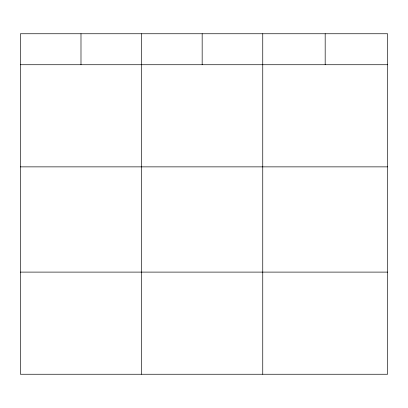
<?xml version="1.0" encoding="UTF-8"?>
<svg xmlns="http://www.w3.org/2000/svg" width="408" height="408" viewBox="0 0 408 408"><rect width="100%" height="100%" fill="white"/><g stroke="black" fill="none" stroke-linecap="round" stroke-linejoin="round"><path stroke-width="0.61" d="M387.6 166.867L387.6 33.752L20.4 33.752L20.4 374.248L387.6 374.248L387.6 166.867L20.4 166.867M20.4 64.729L387.6 64.729M20.4 272.105L387.6 272.105M325.176 33.752L325.176 64.729M262.752 33.752L262.752 374.248M202.164 33.752L202.164 64.729M141.576 33.752L141.576 374.248M80.988 33.752L80.988 64.729"/></g></svg>
